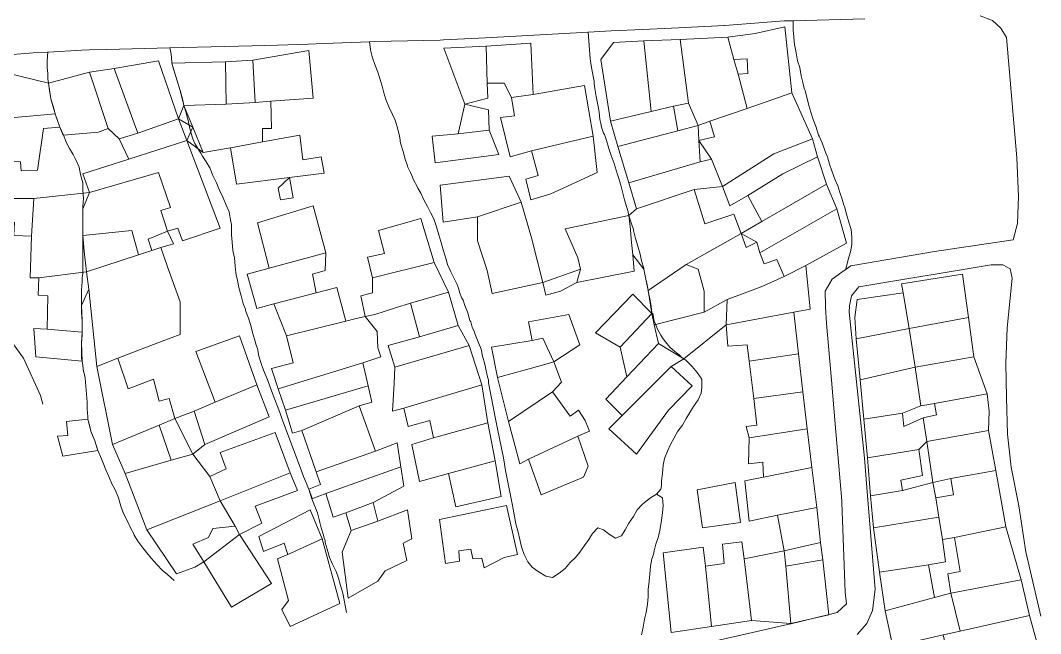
# Model space of a CAD drawing. Header units: inches. Extents: x 1138763 to 1140867, y 1050756 to 1053008.
# Drawn here: x 1139314.9 to 1139486.6, y 1051525.9 to 1051629.1 of the extents above; entities that cross this region are included whole.
import ezdxf

# ---------------------------------------------------------------- set-up
doc = ezdxf.new("R2010")
doc.units = ezdxf.units.IN
doc.header["$MEASUREMENT"] = 0
for name, color, linetype, lineweight in [('LimEdif_AM', 44, 'Continuous', 5), ('ViaPrin_AM', 1, 'Continuous', 15), ('ViaSec_AM', 1, 'Continuous', 18)]:
    doc.layers.add(name, color=color, linetype=linetype, lineweight=lineweight)

msp = doc.modelspace()

# ---------------------------------------------------------------- linework, layer by layer
at = {"layer": 'LimEdif_AM'}
for points in [[(1139434.94, 1051622.5), (1139433.94, 1051626.25), (1139438.56, 1051626.87), (1139443.56, 1051628), (1139444.69, 1051616.87), (1139437.19, 1051614.25), (1139435.69, 1051620), (1139437.31, 1051620.12), (1139437.19, 1051622.62), (1139434.94, 1051622.5)], [(1139421.06, 1051613.75), (1139414.19, 1051612.12), (1139412.56, 1051622.5), (1139414.69, 1051625.37), (1139419.81, 1051625.62), (1139421.06, 1051613.75)], [(1139419.81, 1051625.62), (1139425.94, 1051625.87), (1139427.31, 1051615.12), (1139424.81, 1051614.62), (1139421.06, 1051613.75), (1139419.81, 1051625.62)], [(1139425.94, 1051625.87), (1139433.94, 1051626.25), (1139434.94, 1051622.5), (1139435.69, 1051620), (1139437.19, 1051614.25), (1139430.94, 1051612.12), (1139428.94, 1051611.37), (1139427.31, 1051615.12), (1139425.94, 1051625.87)], [(1139354.06, 1051622.37), (1139363.44, 1051624), (1139364.19, 1051616), (1139357.06, 1051615.5), (1139354.44, 1051615.25), (1139354.06, 1051622.37)], [(1139393.44, 1051618.5), (1139393.56, 1051616), (1139389.69, 1051615), (1139386.19, 1051624.37), (1139393.31, 1051624.75), (1139393.44, 1051618.5)], [(1139393.44, 1051618.5), (1139393.31, 1051624.75), (1139400.81, 1051625.25), (1139401.19, 1051616.62), (1139397.56, 1051616.12), (1139396.31, 1051618.5), (1139393.44, 1051618.5)], [(1139330.69, 1051621), (1139338.19, 1051622.25), (1139341.56, 1051612.5), (1139334.69, 1051610.12), (1139330.69, 1051621)], [(1139349.56, 1051615), (1139342.44, 1051614.75), (1139341.81, 1051617.25), (1139341.06, 1051619.62), (1139340.44, 1051621.87), (1139349.44, 1051622.12), (1139349.56, 1051615)], [(1139349.44, 1051622.12), (1139354.06, 1051622.37), (1139354.44, 1051615.25), (1139349.56, 1051615), (1139349.44, 1051622.12)], [(1139435.69, 1051620), (1139434.94, 1051622.5), (1139437.19, 1051622.62), (1139437.31, 1051620.12), (1139435.69, 1051620)], [(1139309.94, 1051620.87), (1139319.69, 1051618.5), (1139320.06, 1051615.87), (1139320.81, 1051613.37), (1139310.19, 1051612.37), (1139309.94, 1051620.87)], [(1139319.69, 1051618.5), (1139326.56, 1051620.37), (1139329.69, 1051610.87), (1139328.06, 1051610.25), (1139322.19, 1051609.75), (1139321.56, 1051611.12), (1139320.81, 1051613.37), (1139320.06, 1051615.87), (1139319.69, 1051618.5)], [(1139326.56, 1051620.37), (1139330.69, 1051621), (1139334.69, 1051610.12), (1139331.56, 1051609.12), (1139329.69, 1051610.87), (1139326.56, 1051620.37)], [(1139401.19, 1051616.62), (1139409.81, 1051618.12), (1139411.31, 1051609.62), (1139400.94, 1051607.12), (1139397.31, 1051606.12), (1139395.69, 1051612.75), (1139398.06, 1051613), (1139397.56, 1051616.12), (1139401.19, 1051616.62)], [(1139444.69, 1051616.87), (1139448.19, 1051609.12), (1139441.69, 1051606.62), (1139433.06, 1051601.12), (1139431.19, 1051605.75), (1139429.06, 1051608.87), (1139431.69, 1051609.5), (1139430.94, 1051612.12), (1139437.19, 1051614.25), (1139444.69, 1051616.87)], [(1139357.06, 1051615.5), (1139357.19, 1051610.87), (1139355.69, 1051610.87), (1139355.69, 1051608.62), (1139350.31, 1051607.62), (1139345.69, 1051606.87), (1139343.94, 1051611.12), (1139342.44, 1051614.75), (1139349.56, 1051615), (1139354.44, 1051615.25), (1139357.06, 1051615.5)], [(1139427.31, 1051615.12), (1139428.94, 1051611.37), (1139425.56, 1051610.5), (1139424.81, 1051614.62), (1139427.31, 1051615.12)], [(1139320.81, 1051613.37), (1139321.56, 1051611.12), (1139318.81, 1051610.87), (1139317.81, 1051603.87), (1139315.06, 1051603.75), (1139314.94, 1051605.25), (1139310.31, 1051605.37), (1139310.31, 1051607.25), (1139310.19, 1051610.12), (1139310.19, 1051612.37), (1139320.81, 1051613.37)], [(1139341.56, 1051612.5), (1139342.44, 1051614.75), (1139343.94, 1051611.12), (1139341.56, 1051612.5)], [(1139389.69, 1051615), (1139393.69, 1051614), (1139393.81, 1051610.62), (1139388.56, 1051610), (1139389.69, 1051615)], [(1139424.81, 1051614.62), (1139425.56, 1051610.5), (1139415.44, 1051607.87), (1139414.19, 1051612.12), (1139421.06, 1051613.75), (1139424.81, 1051614.62)], [(1139341.56, 1051612.5), (1139342.94, 1051608.87), (1139333.19, 1051605.75), (1139331.56, 1051609.12), (1139334.69, 1051610.12), (1139341.56, 1051612.5)], [(1139343.94, 1051611.12), (1139342.94, 1051608.87), (1139341.56, 1051612.5), (1139343.94, 1051611.12)], [(1139430.94, 1051612.12), (1139431.69, 1051609.5), (1139429.06, 1051608.87), (1139428.94, 1051611.37), (1139430.94, 1051612.12)], [(1139329.69, 1051610.87), (1139331.56, 1051609.12), (1139333.19, 1051605.75), (1139325.44, 1051603.25), (1139326.56, 1051600.12), (1139317.19, 1051599.12), (1139313.56, 1051599.12), (1139313.56, 1051602.5), (1139310.44, 1051602.37), (1139310.31, 1051605.37), (1139314.94, 1051605.25), (1139315.06, 1051603.75), (1139317.81, 1051603.87), (1139318.81, 1051610.87), (1139321.56, 1051611.12), (1139322.19, 1051609.75), (1139328.06, 1051610.25), (1139329.69, 1051610.87)], [(1139343.94, 1051611.12), (1139345.69, 1051606.87), (1139342.94, 1051608.87), (1139343.94, 1051611.12)], [(1139393.81, 1051610.62), (1139395.44, 1051606.5), (1139384.69, 1051605.12), (1139384.19, 1051609.62), (1139388.56, 1051610), (1139393.81, 1051610.62)], [(1139428.94, 1051611.37), (1139429.06, 1051608.87), (1139429.31, 1051605.25), (1139417.31, 1051601.75), (1139415.44, 1051607.87), (1139425.56, 1051610.5), (1139428.94, 1051611.37)], [(1139342.94, 1051608.87), (1139348.56, 1051594.12), (1139342.19, 1051592), (1139341.44, 1051594.12), (1139339.69, 1051593.62), (1139338.56, 1051597.12), (1139340.19, 1051597.62), (1139338.19, 1051603.5), (1139326.56, 1051600.12), (1139325.44, 1051603.25), (1139333.19, 1051605.75), (1139342.94, 1051608.87)], [(1139355.69, 1051608.62), (1139361.94, 1051609.75), (1139362.44, 1051605.62), (1139365.56, 1051606.12), (1139366.06, 1051603.37), (1139360.19, 1051602.62), (1139351.31, 1051601.5), (1139350.31, 1051607.62), (1139355.69, 1051608.62)], [(1139411.31, 1051609.62), (1139411.94, 1051603.5), (1139404.19, 1051599.87), (1139400.81, 1051598.87), (1139399.94, 1051602.37), (1139402.06, 1051603), (1139400.94, 1051607.12), (1139411.31, 1051609.62)], [(1139431.19, 1051605.75), (1139429.31, 1051605.25), (1139429.06, 1051608.87), (1139431.19, 1051605.75)], [(1139448.19, 1051609.12), (1139449.06, 1051606.12), (1139443.19, 1051603.25), (1139437.31, 1051599.62), (1139434.31, 1051597.87), (1139433.06, 1051601.12), (1139441.69, 1051606.62), (1139448.19, 1051609.12)], [(1139431.19, 1051605.75), (1139433.06, 1051601.12), (1139428.31, 1051600.62), (1139418.56, 1051597.37), (1139417.31, 1051601.75), (1139429.31, 1051605.25), (1139431.19, 1051605.75)], [(1139449.06, 1051606.12), (1139450.56, 1051601.5), (1139439.69, 1051595.25), (1139437.31, 1051599.62), (1139443.19, 1051603.25), (1139449.06, 1051606.12)], [(1139339.69, 1051593.62), (1139336.44, 1051592.25), (1139337.06, 1051590.37), (1139334.81, 1051589.62), (1139333.69, 1051593.75), (1139325.44, 1051592.87), (1139325.44, 1051595.37), (1139325.44, 1051597.37), (1139326.56, 1051600.12), (1139338.19, 1051603.5), (1139340.19, 1051597.62), (1139338.56, 1051597.12), (1139339.69, 1051593.62)], [(1139360.19, 1051602.62), (1139360.81, 1051599.25), (1139358.69, 1051598.87), (1139358.31, 1051600.87), (1139360.19, 1051602.62)], [(1139399.19, 1051598.5), (1139391.81, 1051596), (1139386.06, 1051595.12), (1139385.56, 1051601.37), (1139397.19, 1051602.87), (1139399.19, 1051598.5)], [(1139450.56, 1051601.5), (1139452.31, 1051597.37), (1139439.31, 1051590), (1139438.81, 1051591.75), (1139436.19, 1051593.25), (1139439.69, 1051595.25), (1139450.56, 1051601.5)], [(1139326.56, 1051600.12), (1139325.44, 1051597.37), (1139325.44, 1051595.37), (1139325.44, 1051592.87), (1139325.69, 1051590.25), (1139326.06, 1051586.75), (1139318.06, 1051585.75), (1139316.56, 1051585.75), (1139316.81, 1051592.75), (1139317.19, 1051599.12), (1139326.56, 1051600.12)], [(1139428.31, 1051600.62), (1139430.06, 1051594.87), (1139434.94, 1051596.5), (1139436.19, 1051593.25), (1139426.94, 1051588), (1139420.56, 1051583.62), (1139420.19, 1051585.25), (1139419.81, 1051587.25), (1139417.94, 1051589.62), (1139417.69, 1051592.25), (1139417.56, 1051593.87), (1139417.31, 1051596.25), (1139418.56, 1051597.37), (1139428.31, 1051600.62)], [(1139433.06, 1051601.12), (1139434.31, 1051597.87), (1139437.31, 1051599.62), (1139439.69, 1051595.25), (1139436.19, 1051593.25), (1139434.94, 1051596.5), (1139430.06, 1051594.87), (1139428.31, 1051600.62), (1139433.06, 1051601.12)], [(1139313.56, 1051599.12), (1139317.19, 1051599.12), (1139316.81, 1051592.75), (1139313.81, 1051592.87), (1139313.94, 1051595.12), (1139311.56, 1051595), (1139311.56, 1051599.12), (1139313.56, 1051599.12)], [(1139399.19, 1051598.5), (1139400.94, 1051592.5), (1139402.81, 1051585), (1139394.31, 1051583.12), (1139393.44, 1051587), (1139391.81, 1051592), (1139391.81, 1051596), (1139399.19, 1051598.5)], [(1139366.31, 1051590), (1139356.81, 1051587.37), (1139354.81, 1051595), (1139364.19, 1051597.87), (1139366.31, 1051590)], [(1139417.94, 1051589.62), (1139418.19, 1051586.87), (1139408.56, 1051585), (1139409.19, 1051587.25), (1139408.69, 1051589.12), (1139406.56, 1051594), (1139417.31, 1051596.25), (1139417.56, 1051593.87), (1139417.69, 1051592.25), (1139417.94, 1051589.62)], [(1139452.31, 1051597.37), (1139453.94, 1051591.62), (1139447.06, 1051587.87), (1139443.44, 1051586), (1139442.19, 1051588.87), (1139440.06, 1051588.12), (1139439.31, 1051590), (1139452.31, 1051597.37)], [(1139384.56, 1051588.37), (1139374.19, 1051585.75), (1139373.31, 1051589.25), (1139376.19, 1051589.87), (1139375.19, 1051593.75), (1139382.31, 1051595.75), (1139384.56, 1051588.37)], [(1139334.81, 1051589.62), (1139326.06, 1051586.75), (1139325.69, 1051590.25), (1139325.44, 1051592.87), (1139333.69, 1051593.75), (1139334.81, 1051589.62)], [(1139339.69, 1051593.62), (1139340.69, 1051591.5), (1139338.56, 1051590.87), (1139337.06, 1051590.37), (1139336.44, 1051592.25), (1139339.69, 1051593.62)], [(1139436.19, 1051593.25), (1139437.06, 1051590.87), (1139438.81, 1051591.75), (1139439.31, 1051590), (1139440.06, 1051588.12), (1139442.19, 1051588.87), (1139443.44, 1051586), (1139439.56, 1051584.25), (1139433.81, 1051582.12), (1139429.94, 1051580), (1139429.94, 1051583.5), (1139428.94, 1051587.25), (1139426.94, 1051588), (1139436.19, 1051593.25)], [(1139438.81, 1051591.75), (1139437.06, 1051590.87), (1139436.19, 1051593.25), (1139438.81, 1051591.75)], [(1139338.56, 1051590.87), (1139339.69, 1051587.62), (1139341.81, 1051581.75), (1139341.81, 1051576.25), (1139338.81, 1051575.12), (1139331.31, 1051572.25), (1139327.81, 1051570.87), (1139326.44, 1051583.87), (1139326.06, 1051586.75), (1139334.81, 1051589.62), (1139337.06, 1051590.37), (1139338.56, 1051590.87)], [(1139366.31, 1051590), (1139366.19, 1051587), (1139364.06, 1051586.37), (1139364.69, 1051583.25), (1139357.56, 1051581.37), (1139354.69, 1051580.62), (1139353.06, 1051586.37), (1139356.81, 1051587.37), (1139366.31, 1051590)], [(1139384.56, 1051588.37), (1139386.94, 1051583.37), (1139380.56, 1051581.5), (1139378.06, 1051580.75), (1139374.56, 1051579.62), (1139372.94, 1051579.25), (1139372.19, 1051582.75), (1139374.19, 1051583.25), (1139374.19, 1051585.75), (1139384.56, 1051588.37)], [(1139426.94, 1051588), (1139428.94, 1051587.25), (1139429.94, 1051583.5), (1139429.94, 1051580), (1139421.56, 1051577.87), (1139421.19, 1051579.75), (1139420.56, 1051583.62), (1139426.94, 1051588)], [(1139447.06, 1051587.87), (1139447.81, 1051580.5), (1139445.06, 1051580), (1139433.69, 1051577.87), (1139433.81, 1051582.12), (1139439.56, 1051584.25), (1139443.44, 1051586), (1139447.06, 1051587.87)], [(1139326.06, 1051586.75), (1139326.44, 1051583.87), (1139325.19, 1051581.12), (1139325.31, 1051578.62), (1139325.31, 1051576.62), (1139319.44, 1051577.12), (1139319.56, 1051582.75), (1139317.94, 1051582.87), (1139318.06, 1051585.75), (1139326.06, 1051586.75)], [(1139402.81, 1051585), (1139409.19, 1051587.25), (1139408.56, 1051585), (1139405.81, 1051583.5), (1139403.31, 1051582.87), (1139402.81, 1051585)], [(1139463.44, 1051583.25), (1139463.19, 1051584.75), (1139473.44, 1051586.37), (1139474.44, 1051579.12), (1139464.44, 1051577.25), (1139463.44, 1051583.25)], [(1139364.69, 1051583.25), (1139368.19, 1051584.12), (1139369.69, 1051578.5), (1139359.69, 1051576), (1139357.56, 1051581.37), (1139364.69, 1051583.25)], [(1139386.94, 1051583.37), (1139388.56, 1051577.75), (1139382.06, 1051575.87), (1139380.56, 1051581.5), (1139386.94, 1051583.37)], [(1139421.19, 1051579.75), (1139415.81, 1051574.12), (1139411.69, 1051576.5), (1139417.94, 1051583), (1139421.19, 1051579.75)], [(1139464.44, 1051577.25), (1139455.56, 1051575.5), (1139455.31, 1051579.12), (1139455.69, 1051582.12), (1139463.44, 1051583.25), (1139464.44, 1051577.25)], [(1139433.81, 1051582.12), (1139433.69, 1051577.87), (1139426.56, 1051572.12), (1139422.31, 1051574.75), (1139421.56, 1051577.87), (1139429.94, 1051580), (1139433.81, 1051582.12)], [(1139369.69, 1051578.5), (1139371.19, 1051578.87), (1139372.94, 1051579.25), (1139374.94, 1051576.75), (1139375.06, 1051574), (1139375.56, 1051572.5), (1139372.56, 1051571.5), (1139358.31, 1051567.12), (1139357.19, 1051570.5), (1139360.81, 1051571.5), (1139359.69, 1051576), (1139369.69, 1051578.5)], [(1139401.06, 1051575.25), (1139400.44, 1051578.37), (1139407.19, 1051579.62), (1139409.06, 1051574.5), (1139404.69, 1051571.62), (1139402.81, 1051575.62), (1139401.06, 1051575.25)], [(1139421.56, 1051577.87), (1139422.31, 1051574.75), (1139416.94, 1051569.12), (1139415.81, 1051574.12), (1139421.19, 1051579.75), (1139421.56, 1051577.87)], [(1139445.06, 1051580), (1139445.81, 1051573), (1139437.56, 1051571.75), (1139437.19, 1051574.5), (1139433.94, 1051574.25), (1139433.69, 1051577.87), (1139445.06, 1051580)], [(1139474.44, 1051579.12), (1139475.31, 1051572.5), (1139465.44, 1051570.75), (1139464.44, 1051577.25), (1139474.44, 1051579.12)], [(1139388.56, 1051577.75), (1139390.44, 1051574.37), (1139377.94, 1051570.75), (1139376.81, 1051574.37), (1139382.06, 1051575.87), (1139388.56, 1051577.75)], [(1139325.31, 1051576.62), (1139325.19, 1051574.87), (1139325.31, 1051571.75), (1139317.56, 1051572.5), (1139317.19, 1051577.25), (1139319.44, 1051577.12), (1139325.31, 1051576.62)], [(1139354.69, 1051567.75), (1139347.69, 1051564.87), (1139344.44, 1051573.37), (1139351.81, 1051576), (1139354.69, 1051567.75)], [(1139404.69, 1051571.62), (1139402.56, 1051571), (1139395.19, 1051569), (1139394.19, 1051574.12), (1139401.06, 1051575.25), (1139402.81, 1051575.62), (1139404.69, 1051571.62)], [(1139464.44, 1051577.25), (1139465.44, 1051570.75), (1139456.19, 1051568.62), (1139455.56, 1051575.5), (1139464.44, 1051577.25)], [(1139390.44, 1051574.37), (1139392.56, 1051567.75), (1139379.44, 1051563.87), (1139377.56, 1051563.37), (1139377.81, 1051568), (1139377.94, 1051570.75), (1139390.44, 1051574.37)], [(1139426.56, 1051572.12), (1139424.44, 1051570.87), (1139416.19, 1051562.62), (1139413.44, 1051565.37), (1139416.94, 1051569.12), (1139422.31, 1051574.75), (1139426.56, 1051572.12)], [(1139331.31, 1051572.25), (1139333.06, 1051567.12), (1139337.31, 1051568.75), (1139338.31, 1051565), (1139339.94, 1051565.5), (1139340.94, 1051562.12), (1139338.31, 1051561), (1139330.44, 1051557.75), (1139327.81, 1051570.87), (1139331.31, 1051572.25)], [(1139445.81, 1051573), (1139446.56, 1051566.62), (1139438.31, 1051565.5), (1139437.56, 1051571.75), (1139445.81, 1051573)], [(1139475.31, 1051572.5), (1139477.56, 1051566.25), (1139468.69, 1051564.62), (1139466.44, 1051564.25), (1139465.44, 1051570.75), (1139475.31, 1051572.5)], [(1139372.56, 1051571.5), (1139373.44, 1051567.62), (1139359.56, 1051563.5), (1139358.31, 1051567.12), (1139372.56, 1051571.5)], [(1139404.69, 1051571.62), (1139405.94, 1051568.25), (1139404.44, 1051566.62), (1139397.06, 1051561.62), (1139395.19, 1051569), (1139402.56, 1051571), (1139404.69, 1051571.62)], [(1139424.44, 1051570.87), (1139427.94, 1051567.62), (1139423.94, 1051563.5), (1139418.56, 1051556.12), (1139413.94, 1051560.37), (1139416.19, 1051562.62), (1139424.44, 1051570.87)], [(1139465.44, 1051570.75), (1139466.44, 1051564.25), (1139463.31, 1051563), (1139456.81, 1051562), (1139456.19, 1051568.62), (1139465.44, 1051570.75)], [(1139354.69, 1051567.75), (1139356.81, 1051562.37), (1139345.94, 1051557.75), (1139344.19, 1051563.37), (1139347.69, 1051564.87), (1139354.69, 1051567.75)], [(1139373.44, 1051567.62), (1139374.06, 1051564.87), (1139371.94, 1051564.25), (1139362.31, 1051560.12), (1139360.69, 1051559.62), (1139359.56, 1051563.5), (1139373.44, 1051567.62)], [(1139392.56, 1051567.75), (1139393.56, 1051561.37), (1139384.44, 1051558.87), (1139383.81, 1051561.75), (1139380.19, 1051560.75), (1139379.44, 1051563.87), (1139392.56, 1051567.75)], [(1139404.44, 1051566.62), (1139407.44, 1051562.5), (1139408.81, 1051563.5), (1139409.94, 1051561.75), (1139410.69, 1051560), (1139408.69, 1051559.12), (1139400.44, 1051555.25), (1139398.94, 1051554.5), (1139397.06, 1051561.62), (1139404.44, 1051566.62)], [(1139446.56, 1051566.62), (1139447.31, 1051560.37), (1139437.56, 1051558.87), (1139437.06, 1051560.75), (1139438.81, 1051561), (1139438.31, 1051565.5), (1139446.56, 1051566.62)], [(1139477.56, 1051566.25), (1139477.94, 1051563.37), (1139477.81, 1051560.12), (1139467.44, 1051558.25), (1139466.81, 1051562.25), (1139469.06, 1051562.75), (1139468.69, 1051564.62), (1139477.56, 1051566.25)], [(1139371.94, 1051564.25), (1139374.69, 1051556.62), (1139364.69, 1051553.12), (1139362.31, 1051560.12), (1139371.94, 1051564.25)], [(1139468.69, 1051564.62), (1139469.06, 1051562.75), (1139466.81, 1051562.25), (1139463.56, 1051560.75), (1139463.31, 1051563), (1139466.44, 1051564.25), (1139468.69, 1051564.62)], [(1139322.06, 1051555.75), (1139321.19, 1051559.12), (1139322.94, 1051559.25), (1139322.69, 1051561.62), (1139326.31, 1051562), (1139326.81, 1051560), (1139327.44, 1051558.37), (1139327.94, 1051556.75), (1139322.06, 1051555.75)], [(1139340.94, 1051562.12), (1139343.94, 1051556.12), (1139340.31, 1051555.12), (1139338.31, 1051561), (1139340.94, 1051562.12)], [(1139340.94, 1051562.12), (1139344.19, 1051563.37), (1139345.94, 1051557.75), (1139343.94, 1051556.12), (1139340.94, 1051562.12)], [(1139463.31, 1051563), (1139463.56, 1051560.75), (1139466.81, 1051562.25), (1139467.44, 1051558.25), (1139466.06, 1051556.87), (1139457.44, 1051555.5), (1139456.81, 1051562), (1139463.31, 1051563)], [(1139338.31, 1051561), (1139340.31, 1051555.12), (1139332.56, 1051552.87), (1139330.44, 1051557.75), (1139338.31, 1051561)], [(1139393.56, 1051561.37), (1139394.81, 1051555), (1139386.94, 1051552.87), (1139384.31, 1051552.12), (1139382.06, 1051551.5), (1139380.81, 1051557.75), (1139384.44, 1051558.87), (1139393.56, 1051561.37)], [(1139447.31, 1051560.37), (1139448.06, 1051553.87), (1139439.94, 1051552.25), (1139439.81, 1051554.75), (1139437.44, 1051554.5), (1139437.56, 1051558.87), (1139447.31, 1051560.37)], [(1139346.81, 1051552.37), (1139349.56, 1051553.62), (1139348.56, 1051556.37), (1139357.81, 1051559.75), (1139360.31, 1051553), (1139348.56, 1051548.25), (1139346.81, 1051552.37)], [(1139408.69, 1051559.12), (1139410.44, 1051554.12), (1139409.69, 1051552.25), (1139402.56, 1051549.25), (1139400.44, 1051555.25), (1139408.69, 1051559.12)], [(1139477.81, 1051560.12), (1139479.06, 1051553.37), (1139471.44, 1051552), (1139468.44, 1051551.37), (1139467.44, 1051558.25), (1139477.81, 1051560.12)], [(1139374.69, 1051556.62), (1139378.31, 1051558), (1139378.94, 1051554), (1139366.31, 1051549.5), (1139363.94, 1051548.62), (1139363.44, 1051550.25), (1139365.44, 1051551), (1139364.69, 1051553.12), (1139374.69, 1051556.62)], [(1139466.06, 1051556.87), (1139466.69, 1051552.5), (1139463.06, 1051551.75), (1139463.31, 1051550), (1139457.94, 1051549.12), (1139457.44, 1051555.5), (1139466.06, 1051556.87)], [(1139467.44, 1051558.25), (1139468.44, 1051551.37), (1139463.31, 1051550), (1139463.06, 1051551.75), (1139466.69, 1051552.5), (1139466.06, 1051556.87), (1139467.44, 1051558.25)], [(1139343.94, 1051556.12), (1139346.81, 1051552.37), (1139348.56, 1051548.25), (1139336.19, 1051543.37), (1139332.56, 1051552.87), (1139340.31, 1051555.12), (1139343.94, 1051556.12)], [(1139378.94, 1051554), (1139379.44, 1051550.75), (1139374.31, 1051548), (1139369.69, 1051546.25), (1139367.56, 1051545.5), (1139366.31, 1051549.5), (1139378.94, 1051554)], [(1139394.81, 1051555), (1139395.81, 1051549), (1139388.19, 1051547.25), (1139386.94, 1051552.87), (1139394.81, 1051555)], [(1139448.06, 1051553.87), (1139448.94, 1051547.12), (1139442.31, 1051545.87), (1139437.56, 1051544.87), (1139436.81, 1051551.62), (1139439.94, 1051552.25), (1139448.06, 1051553.87)], [(1139479.06, 1051553.37), (1139480.69, 1051543.87), (1139472.06, 1051542.12), (1139470.06, 1051541.75), (1139469.44, 1051545.5), (1139468.94, 1051548.75), (1139471.94, 1051549.25), (1139471.44, 1051552), (1139479.06, 1051553.37)], [(1139360.31, 1051553), (1139361.56, 1051550), (1139354.44, 1051547.37), (1139355.56, 1051544.5), (1139351.81, 1051542.62), (1139351.06, 1051544), (1139348.56, 1051548.25), (1139360.31, 1051553)], [(1139471.44, 1051552), (1139471.94, 1051549.25), (1139468.94, 1051548.75), (1139468.44, 1051551.37), (1139471.44, 1051552)], [(1139429.69, 1051543.75), (1139428.81, 1051550.12), (1139435.19, 1051551.37), (1139436.06, 1051544.62), (1139429.69, 1051543.75)], [(1139468.44, 1051551.37), (1139468.94, 1051548.75), (1139469.44, 1051545.5), (1139458.44, 1051543.75), (1139457.94, 1051549.12), (1139463.31, 1051550), (1139468.44, 1051551.37)], [(1139351.06, 1051544), (1139347.31, 1051543.62), (1139346.56, 1051542.12), (1139343.94, 1051541), (1139345.81, 1051538), (1139344.31, 1051537.12), (1139341.19, 1051536), (1139336.19, 1051543.37), (1139348.56, 1051548.25), (1139351.06, 1051544)], [(1139365.69, 1051541.87), (1139359.94, 1051539.25), (1139359.31, 1051541.12), (1139355.81, 1051539.75), (1139355.06, 1051542.25), (1139363.69, 1051546.75), (1139365.69, 1051541.87)], [(1139375.06, 1051544.87), (1139380.06, 1051546.75), (1139380.81, 1051541.87), (1139379.31, 1051541.12), (1139379.94, 1051538.25), (1139376.31, 1051536.5), (1139375.06, 1051534.75), (1139370.06, 1051531.87), (1139369.06, 1051539.62), (1139370.56, 1051543.25), (1139375.06, 1051544.87)], [(1139374.31, 1051548), (1139375.06, 1051544.87), (1139370.56, 1051543.25), (1139369.69, 1051546.25), (1139374.31, 1051548)], [(1139392.94, 1051537), (1139392.56, 1051538.62), (1139391.06, 1051538.5), (1139390.69, 1051540.12), (1139388.69, 1051539.87), (1139388.81, 1051538.12), (1139386.44, 1051537.75), (1139385.44, 1051545.12), (1139396.69, 1051547.5), (1139398.56, 1051539.25), (1139396.31, 1051538.75), (1139392.94, 1051537)], [(1139448.94, 1051547.12), (1139449.56, 1051541.25), (1139443.44, 1051539.87), (1139442.31, 1051545.87), (1139448.94, 1051547.12)], [(1139469.44, 1051545.5), (1139470.06, 1051541.75), (1139470.56, 1051538), (1139467.69, 1051537.5), (1139459.44, 1051536.25), (1139458.44, 1051543.75), (1139469.44, 1051545.5)], [(1139351.81, 1051542.62), (1139345.81, 1051538), (1139343.94, 1051541), (1139346.56, 1051542.12), (1139347.31, 1051543.62), (1139351.06, 1051544), (1139351.81, 1051542.62)], [(1139480.69, 1051543.87), (1139483.31, 1051535), (1139471.44, 1051532.75), (1139470.94, 1051536), (1139473.06, 1051536.37), (1139472.06, 1051542.12), (1139480.69, 1051543.87)], [(1139351.81, 1051542.62), (1139357.19, 1051534.37), (1139350.44, 1051530.37), (1139345.81, 1051538), (1139351.81, 1051542.62)], [(1139365.69, 1051541.87), (1139368.69, 1051531), (1139360.31, 1051527.12), (1139358.94, 1051530), (1139360.06, 1051531.5), (1139358.19, 1051538.5), (1139359.94, 1051539.25), (1139365.69, 1051541.87)], [(1139430.19, 1051537.25), (1139433.31, 1051537.75), (1139433.06, 1051541), (1139436.31, 1051541.37), (1139436.69, 1051538.5), (1139437.94, 1051528.12), (1139431.19, 1051527.12), (1139430.19, 1051537.25)], [(1139472.06, 1051542.12), (1139473.06, 1051536.37), (1139470.94, 1051536), (1139471.44, 1051532.75), (1139468.69, 1051532), (1139467.69, 1051537.5), (1139470.56, 1051538), (1139470.06, 1051541.75), (1139472.06, 1051542.12)], [(1139431.19, 1051527.12), (1139424.44, 1051526.12), (1139423.06, 1051539.5), (1139429.81, 1051540.5), (1139430.19, 1051537.25), (1139431.19, 1051527.12)], [(1139436.69, 1051538.5), (1139443.44, 1051539.87), (1139443.69, 1051537.25), (1139444.56, 1051527.62), (1139437.94, 1051528.12), (1139436.69, 1051538.5)], [(1139449.56, 1051541.25), (1139449.94, 1051538.37), (1139443.69, 1051537.25), (1139443.44, 1051539.87), (1139449.56, 1051541.25)], [(1139449.94, 1051538.37), (1139450.94, 1051529.12), (1139444.56, 1051527.62), (1139443.69, 1051537.25), (1139449.94, 1051538.37)], [(1139467.69, 1051537.5), (1139468.69, 1051532), (1139460.44, 1051529.75), (1139459.44, 1051536.25), (1139467.69, 1051537.5)], [(1139483.31, 1051535), (1139484.69, 1051529), (1139473.06, 1051526.37), (1139471.44, 1051532.75), (1139483.31, 1051535)], [(1139471.44, 1051532.75), (1139473.06, 1051526.37), (1139470.19, 1051525.75), (1139461.69, 1051523.75), (1139460.44, 1051529.75), (1139468.69, 1051532), (1139471.44, 1051532.75)], [(1139484.69, 1051529), (1139488.69, 1051514.5), (1139473.81, 1051509.75), (1139470.19, 1051525.75), (1139473.06, 1051526.37), (1139484.69, 1051529)]]:
    msp.add_lwpolyline(points, dxfattribs=at)
at = {"layer": 'ViaPrin_AM'}
for points in [[(1139456.99, 1051629.31), (1139444.94, 1051629.01), (1139443.4, 1051628.97), (1139433.45, 1051628.21), (1139433.38, 1051628.2), (1139425.65, 1051627.83), (1139419.64, 1051627.55), (1139414.3, 1051627.29), (1139410.49, 1051627.09), (1139393.2, 1051626.16), (1139386.14, 1051625.78), (1139385.53, 1051625.74), (1139374.57, 1051625.49), (1139373.75, 1051625.46), (1139365.96, 1051625.19), (1139363.37, 1051625.09), (1139358.19, 1051624.9), (1139353.91, 1051624.8), (1139349.31, 1051624.68), (1139340.08, 1051624.46), (1139329.46, 1051624.19), (1139326.57, 1051624.12), (1139325.28, 1051624.05), (1139319.59, 1051623.74), (1139317.11, 1051623.61), (1139311.54, 1051623.15)], [(1139431.43, 1051524.61), (1139438.12, 1051526.12), (1139443, 1051527.22), (1139444.55, 1051527.6), (1139450.99, 1051529.15), (1139452.35, 1051529.48), (1139453.9, 1051530.96), (1139453.71, 1051532.9), (1139453.35, 1051541.99), (1139453.11, 1051547.97), (1139453.1, 1051548.26), (1139452.55, 1051554.77), (1139452, 1051561.14), (1139451.48, 1051567.26), (1139450.94, 1051573.66), (1139450.56, 1051578.11), (1139450.36, 1051580.9), (1139450.36, 1051580.98), (1139450.31, 1051583.53), (1139451.5, 1051585.53), (1139453.14, 1051586.73), (1139453.83, 1051587.22), (1139454.62, 1051587.76), (1139468.74, 1051590.17), (1139481.93, 1051592.16), (1139482.7, 1051594.88), (1139482.83, 1051599.42), (1139482.56, 1051605.97), (1139480.83, 1051626.17), (1139479.87, 1051627.73), (1139478.48, 1051629.04), (1139476.4, 1051629.82)], [(1139486.62, 1051528.89), (1139484.1, 1051539.69), (1139482.89, 1051547.44), (1139481.61, 1051553.93), (1139481, 1051559.46), (1139480.82, 1051565.65), (1139480.73, 1051571.39), (1139480.96, 1051577.38), (1139481.79, 1051585.73), (1139481.45, 1051587.26), (1139480.22, 1051587.97), (1139478.24, 1051587.98), (1139455.97, 1051584.23), (1139454.78, 1051582.75), (1139454.44, 1051581.05), (1139454.38, 1051579.99), (1139456.29, 1051561.91), (1139456.8, 1051557.05), (1139456.94, 1051555.43), (1139457.46, 1051549.09), (1139457.91, 1051543.65), (1139458.76, 1051533.38), (1139458.29, 1051529.81), (1139457.31, 1051527.65), (1139455.72, 1051525.81)]]:
    msp.add_lwpolyline(points, dxfattribs=at)
at = {"layer": 'ViaSec_AM'}
for points in [[(1139225.94, 1051715.75), (1139226.56, 1051703.87), (1139235.06, 1051687.25), (1139237.19, 1051671.75), (1139235.94, 1051657.5), (1139233.06, 1051640.75), (1139231.94, 1051624.5), (1139232.94, 1051620.25), (1139235.19, 1051616.5), (1139238.44, 1051613.62), (1139242.44, 1051611.75), (1139246.69, 1051611.25), (1139250.94, 1051612), (1139253.94, 1051613.37), (1139259.81, 1051609.87), (1139280.81, 1051589.5), (1139287.69, 1051589.62), (1139294.31, 1051588.5), (1139300.69, 1051586), (1139306.44, 1051582.37), (1139311.44, 1051577.75), (1139315.44, 1051572.25), (1139318.31, 1051566), (1139318.69, 1051564.5)], [(1139453.81, 1051587.25), (1139454.19, 1051588.87), (1139454.56, 1051590.12), (1139454.81, 1051591.37), (1139454.81, 1051592.62), (1139454.69, 1051593.87), (1139454.31, 1051595.12), (1139453.94, 1051596.5), (1139453.56, 1051597.75), (1139453.44, 1051598), (1139453.19, 1051599), (1139452.81, 1051600.12), (1139452.44, 1051601.25), (1139451.94, 1051602.37), (1139451.44, 1051603.75), (1139451.06, 1051604.87), (1139450.69, 1051606.12), (1139450.44, 1051606.75), (1139450.19, 1051607.37), (1139449.81, 1051608.5), (1139449.31, 1051609.62), (1139449.19, 1051609.75), (1139448.81, 1051611.12), (1139448.31, 1051612.37), (1139447.94, 1051613.62), (1139447.56, 1051614.75), (1139446.94, 1051617.25), (1139446.81, 1051617.62), (1139446.56, 1051618.62), (1139446.31, 1051619.75), (1139446.06, 1051621.12), (1139445.69, 1051622.25), (1139445.44, 1051623.62), (1139445.19, 1051625), (1139445.06, 1051626.25), (1139444.94, 1051627.5), (1139444.94, 1051628.75), (1139444.94, 1051629)], [(1139421.94, 1051549.37), (1139422.69, 1051550.25), (1139422.81, 1051550.87), (1139422.81, 1051551.62), (1139422.94, 1051552.87), (1139423.06, 1051554.25), (1139423.31, 1051555.37), (1139423.81, 1051556.62), (1139424.31, 1051557.75), (1139424.94, 1051558.87), (1139425.56, 1051560), (1139426.31, 1051561), (1139426.94, 1051562.12), (1139427.56, 1051563.12), (1139428.19, 1051564.12), (1139428.94, 1051565.25), (1139429.44, 1051566.37), (1139429.56, 1051567.37), (1139429.56, 1051567.5), (1139429.56, 1051568.75), (1139428.81, 1051569.87), (1139427.94, 1051570.87), (1139426.94, 1051571.87), (1139426.56, 1051572.12), (1139426.06, 1051572.5), (1139426.06, 1051572.62), (1139425.06, 1051573.37), (1139424.19, 1051574.12), (1139423.44, 1051575), (1139423.06, 1051575.5), (1139422.69, 1051576.12), (1139422.06, 1051577.25), (1139421.81, 1051577.87), (1139421.56, 1051578.5), (1139421.31, 1051579.75), (1139421.19, 1051579.87), (1139421.06, 1051581), (1139420.81, 1051582.25), (1139420.56, 1051583.5), (1139420.56, 1051583.62), (1139420.31, 1051584.87), (1139420.19, 1051585.25), (1139420.06, 1051586.12), (1139419.81, 1051587.25), (1139419.81, 1051587.37), (1139419.44, 1051588.62), (1139419.19, 1051589.75), (1139418.81, 1051591.12), (1139418.44, 1051592.37), (1139418.06, 1051593.75), (1139418.06, 1051593.87), (1139417.69, 1051595), (1139417.31, 1051596.25), (1139417.19, 1051596.75), (1139417.19, 1051596.87), (1139416.94, 1051597.62), (1139416.56, 1051598.87), (1139416.31, 1051600), (1139415.94, 1051601.37), (1139415.56, 1051602.62), (1139415.44, 1051603), (1139415.19, 1051603.87), (1139414.81, 1051605), (1139414.31, 1051606.37), (1139413.94, 1051607.5), (1139413.56, 1051608.87), (1139413.19, 1051609.87), (1139413.06, 1051610.12), (1139412.69, 1051611.12), (1139412.56, 1051611.75), (1139412.44, 1051612.37), (1139412.31, 1051613.62), (1139412.06, 1051614.87), (1139411.81, 1051616.25), (1139411.56, 1051617.62), (1139411.44, 1051618.37), (1139411.44, 1051618.87), (1139411.19, 1051620.25), (1139410.94, 1051621.5), (1139410.81, 1051622.62), (1139410.44, 1051627.12)], [(1139419.44, 1051525.75), (1139419.69, 1051527), (1139419.94, 1051528.37), (1139420.19, 1051529.5), (1139420.44, 1051530.87), (1139420.56, 1051532.12), (1139420.56, 1051533.37), (1139420.69, 1051534.75), (1139420.81, 1051536), (1139420.94, 1051537.25), (1139421.19, 1051538.5), (1139421.44, 1051539.25), (1139421.56, 1051539.87), (1139421.81, 1051541), (1139422.31, 1051542.25), (1139422.56, 1051543.62), (1139422.81, 1051545), (1139422.94, 1051546.25), (1139423.06, 1051547.5), (1139422.94, 1051548.75), (1139421.94, 1051549.37), (1139420.94, 1051548.75), (1139419.94, 1051548), (1139419.56, 1051547.62), (1139418.69, 1051546.75), (1139418.06, 1051545.62), (1139417.31, 1051544.5), (1139416.69, 1051543.37), (1139416.06, 1051542.37), (1139415.06, 1051542), (1139414.06, 1051542.62), (1139413.06, 1051543.37), (1139412.06, 1051543.75), (1139411.19, 1051542.75), (1139410.56, 1051541.75), (1139409.81, 1051540.75), (1139409.06, 1051539.62), (1139408.31, 1051538.75), (1139407.44, 1051537.87), (1139406.56, 1051536.87), (1139405.56, 1051536.12), (1139404.44, 1051535.37), (1139403.31, 1051535.62), (1139402.06, 1051536.37), (1139401.06, 1051537.12), (1139400.31, 1051538), (1139400.19, 1051538.25), (1139399.69, 1051539.25), (1139399.31, 1051540.37), (1139399.19, 1051540.75), (1139398.94, 1051541.75), (1139398.69, 1051543), (1139398.31, 1051544.37), (1139398.06, 1051545.62), (1139397.81, 1051546.87), (1139397.69, 1051547.75), (1139396.56, 1051553.37), (1139396.19, 1051555.5), (1139395.19, 1051560.37), (1139394.94, 1051561.75), (1139393.69, 1051568.12), (1139393.69, 1051568.62), (1139393.56, 1051568.87), (1139393.31, 1051570.12), (1139393.06, 1051571.25), (1139392.69, 1051572.62), (1139392.44, 1051573.75), (1139392.06, 1051574.75), (1139391.44, 1051576.25), (1139391.31, 1051576.62), (1139390.94, 1051577.5), (1139390.69, 1051578.37), (1139390.56, 1051578.62), (1139390.19, 1051579.87), (1139389.69, 1051581.12), (1139389.44, 1051582), (1139389.19, 1051582.37), (1139388.81, 1051583.37), (1139388.69, 1051583.87), (1139388.44, 1051584.62), (1139387.81, 1051585.87), (1139387.31, 1051586.87), (1139386.81, 1051588), (1139386.56, 1051588.87), (1139386.44, 1051589.25), (1139386.06, 1051590.5), (1139385.69, 1051591.87), (1139385.31, 1051593), (1139384.94, 1051594.37), (1139384.69, 1051595), (1139384.56, 1051595.5), (1139384.19, 1051596.25), (1139383.94, 1051596.75), (1139383.44, 1051597.75), (1139382.81, 1051598.87), (1139382.31, 1051600), (1139381.81, 1051600.87), (1139381.69, 1051601.12), (1139381.06, 1051602.25), (1139380.81, 1051603), (1139380.56, 1051603.5), (1139380.06, 1051604.5), (1139380.06, 1051604.62), (1139379.69, 1051605.75), (1139379.31, 1051607), (1139378.94, 1051608.25), (1139378.81, 1051608.75), (1139378.81, 1051609), (1139378.69, 1051609.62), (1139378.44, 1051610.75), (1139378.06, 1051612.12), (1139377.94, 1051612.37), (1139377.56, 1051613.25), (1139376.94, 1051614.5), (1139376.44, 1051615.75), (1139376.06, 1051616.87), (1139375.81, 1051618), (1139375.44, 1051619.12), (1139375.06, 1051620.37), (1139374.56, 1051621.62), (1139374.19, 1051622.75), (1139373.81, 1051624.12), (1139373.69, 1051625.5)], [(1139340.81, 1051534.87), (1139339.69, 1051535.87), (1139338.81, 1051536.62), (1139337.94, 1051537.5), (1139336.94, 1051538.62), (1139336.19, 1051539.5), (1139335.56, 1051540.37), (1139334.69, 1051541.5), (1139334.06, 1051542.5), (1139334.06, 1051542.62), (1139333.44, 1051543.75), (1139332.94, 1051544.87), (1139332.31, 1051546.12), (1139331.81, 1051547.37), (1139331.44, 1051548.75), (1139330.94, 1051550), (1139330.56, 1051550.75), (1139330.31, 1051551.12), (1139329.81, 1051552.37), (1139329.31, 1051553.5), (1139328.81, 1051554.75), (1139328.31, 1051556), (1139328.19, 1051556.25), (1139327.94, 1051556.75), (1139327.81, 1051557.25), (1139327.44, 1051558.37), (1139327.31, 1051558.75), (1139326.81, 1051560), (1139326.56, 1051561), (1139326.31, 1051562), (1139326.31, 1051562.37), (1139326.19, 1051563.75), (1139326.19, 1051564.87), (1139325.81, 1051568.87), (1139325.69, 1051569.75), (1139325.56, 1051570), (1139325.44, 1051571), (1139325.31, 1051571.75), (1139325.19, 1051572.25), (1139325.19, 1051573.5), (1139325.19, 1051574.87), (1139325.31, 1051576.12), (1139325.31, 1051576.62), (1139325.31, 1051577.37), (1139325.31, 1051578.62), (1139325.19, 1051579.87), (1139325.19, 1051581.12), (1139325.19, 1051582.37), (1139325.19, 1051583.75), (1139325.31, 1051585.12), (1139325.31, 1051585.75), (1139325.44, 1051586.5), (1139325.44, 1051587.75), (1139325.44, 1051590.25), (1139325.44, 1051591.62), (1139325.44, 1051592.87), (1139325.44, 1051594.12), (1139325.44, 1051595.37), (1139325.44, 1051596.62), (1139325.44, 1051597.37), (1139325.44, 1051597.75), (1139325.56, 1051599.12), (1139325.44, 1051600.5), (1139325.44, 1051601.75), (1139325.06, 1051603.12), (1139324.81, 1051604.37), (1139324.31, 1051605.5), (1139323.81, 1051606.5), (1139323.19, 1051607.5), (1139322.69, 1051608.5), (1139322.56, 1051608.75), (1139322.19, 1051609.75), (1139322.06, 1051609.87), (1139321.56, 1051611.12), (1139321.19, 1051612.25), (1139321.06, 1051612.5), (1139320.81, 1051613.37), (1139320.44, 1051614.62), (1139320.06, 1051615.87), (1139319.81, 1051617.25), (1139319.69, 1051618.5), (1139319.56, 1051619.25), (1139319.56, 1051619.75), (1139319.56, 1051620.12), (1139319.44, 1051621.12), (1139319.44, 1051622.25), (1139319.56, 1051623.75)], [(1139369.81, 1051529.5), (1139369.19, 1051532.75), (1139368.81, 1051534), (1139368.44, 1051535.25), (1139368.06, 1051536.37), (1139367.44, 1051537.62), (1139366.94, 1051538.75), (1139366.56, 1051540.12), (1139366.19, 1051541.25), (1139366.19, 1051541.62), (1139366.06, 1051542), (1139365.94, 1051542.5), (1139365.56, 1051543.75), (1139365.31, 1051544.62), (1139365.19, 1051545.12), (1139364.94, 1051546.25), (1139363.94, 1051548.62), (1139363.94, 1051548.87), (1139363.44, 1051550.25), (1139362.56, 1051552.37), (1139362.06, 1051553.75), (1139358.94, 1051562.12), (1139358.56, 1051563.12), (1139357.19, 1051566.75), (1139356.56, 1051568.5), (1139355.81, 1051570.25), (1139355.44, 1051571.37), (1139355.06, 1051572.62), (1139354.81, 1051573.87), (1139354.56, 1051574.62), (1139354.44, 1051575.12), (1139354.06, 1051576.37), (1139353.69, 1051577.75), (1139353.31, 1051579), (1139352.81, 1051580.25), (1139352.81, 1051580.5), (1139352.44, 1051581.37), (1139352.06, 1051582.75), (1139351.69, 1051584.12), (1139351.44, 1051585.37), (1139351.31, 1051586), (1139351.19, 1051586.62), (1139351.06, 1051587.75), (1139350.94, 1051589.12), (1139350.69, 1051590.37), (1139350.56, 1051591.75), (1139350.44, 1051593), (1139350.44, 1051593.62), (1139350.44, 1051594.25), (1139350.44, 1051594.75), (1139350.31, 1051595.5), (1139350.06, 1051596.87), (1139349.56, 1051598), (1139349.06, 1051599.25), (1139348.44, 1051600.5), (1139348.19, 1051601), (1139347.94, 1051601.75), (1139347.31, 1051603), (1139346.81, 1051604.25), (1139346.19, 1051605.25), (1139345.56, 1051606.25), (1139345.31, 1051606.75), (1139344.94, 1051607.25), (1139344.31, 1051608.37), (1139343.94, 1051609.12), (1139343.81, 1051609.5), (1139343.44, 1051610.87), (1139343.19, 1051612.25), (1139342.94, 1051613), (1139342.81, 1051613.5), (1139342.44, 1051614.75), (1139342.19, 1051615.87), (1139341.81, 1051617.25), (1139341.44, 1051618.5), (1139341.06, 1051619.62), (1139340.69, 1051620.87), (1139340.44, 1051621.87), (1139340.44, 1051622.12), (1139340.31, 1051623.37), (1139340.06, 1051624.5)]]:
    msp.add_lwpolyline(points, dxfattribs=at)

doc.saveas('drawing.dxf')
